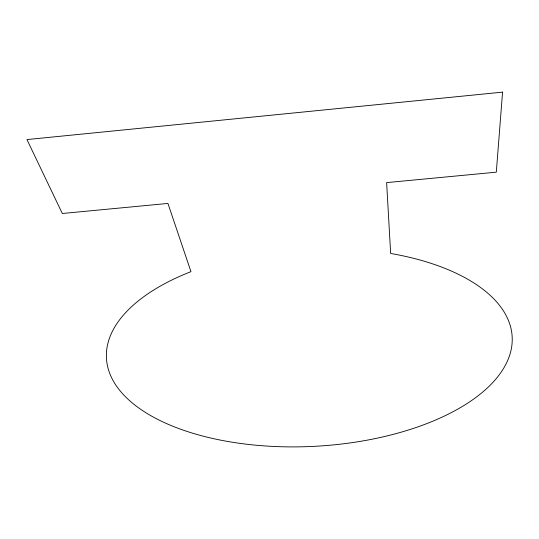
<?xml version="1.0" encoding="UTF-8"?>
<svg xmlns="http://www.w3.org/2000/svg" width="539" height="539" viewBox="0 0 539 539"><rect width="100%" height="100%" fill="white"/><g stroke="black" fill="none" stroke-linecap="round" stroke-linejoin="round"><path stroke-width="0.81" d="M502.564 92.135L496.298 172.17L386.618 182.613L390.654 253.458A203.142 99.001 -3 0 1 477.783 396.017A203.142 99.001 -3 0 1 168.053 424.24A203.142 99.001 -3 0 1 190.961 271.656L167.932 203.439L62.315 213.491L26.95 139.574L502.564 92.135"/></g></svg>
